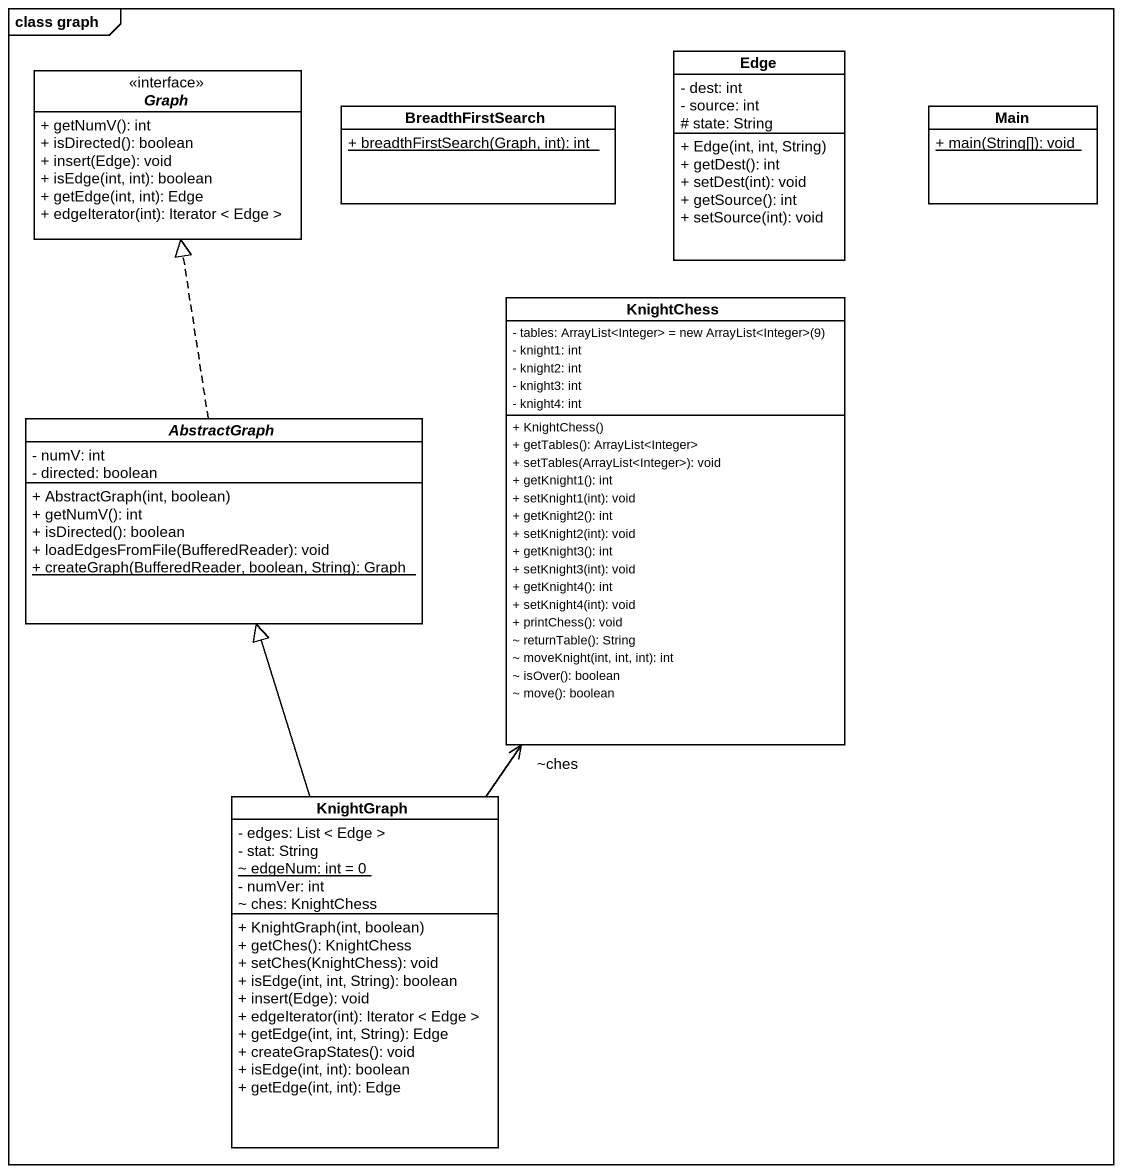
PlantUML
@startuml
mainframe class graph
hide circle
hide empty members
skinparam classAttributeIconSize 0
interface Graph <<interface>> {
  + getNumV(): int
  + isDirected(): boolean
  + insert(Edge): void
  + isEdge(int, int): boolean
  + getEdge(int, int): Edge
  + edgeIterator(int): Iterator < Edge >
}
class BreadthFirstSearch {
  {static} + breadthFirstSearch(Graph, int): int
}
class Edge {
  - dest: int
  - source: int
  # state: String
  + Edge(int, int, String)
  + getDest(): int
  + setDest(int): void
  + getSource(): int
  + setSource(int): void
}
class Main {
  {static} + main(String[]): void
}
class KnightChess {
  {field} - tables: ArrayList<Integer> = new ArrayList<Integer>(9)
  - knight1: int
  - knight2: int
  - knight3: int
  - knight4: int
  + KnightChess()
  + getTables(): ArrayList<Integer>
  + setTables(ArrayList<Integer>): void
  + getKnight1(): int
  + setKnight1(int): void
  + getKnight2(): int
  + setKnight2(int): void
  + getKnight3(): int
  + setKnight3(int): void
  + getKnight4(): int
  + setKnight4(int): void
  + printChess(): void
  ~ returnTable(): String
  ~ moveKnight(int, int, int): int
  ~ isOver(): boolean
  ~ move(): boolean
}
abstract class AbstractGraph {
  - numV: int
  - directed: boolean
  + AbstractGraph(int, boolean)
  + getNumV(): int
  + isDirected(): boolean
  + loadEdgesFromFile(BufferedReader): void
  {static} + createGraph(BufferedReader, boolean, String): Graph
}
class KnightGraph {
  - edges: List < Edge >
  - stat: String
  {static} ~ edgeNum: int = 0
  - numVer: int
  ~ ches: KnightChess
  + KnightGraph(int, boolean)
  + getChes(): KnightChess
  + setChes(KnightChess): void
  + isEdge(int, int, String): boolean
  + insert(Edge): void
  + edgeIterator(int): Iterator < Edge >
  + getEdge(int, int, String): Edge
  + createGrapStates(): void
  + isEdge(int, int): boolean
  + getEdge(int, int): Edge
}
AbstractGraph .up.|> Graph
KnightGraph -up-> "~ches" KnightChess
KnightGraph -up-|> AbstractGraph
@enduml
